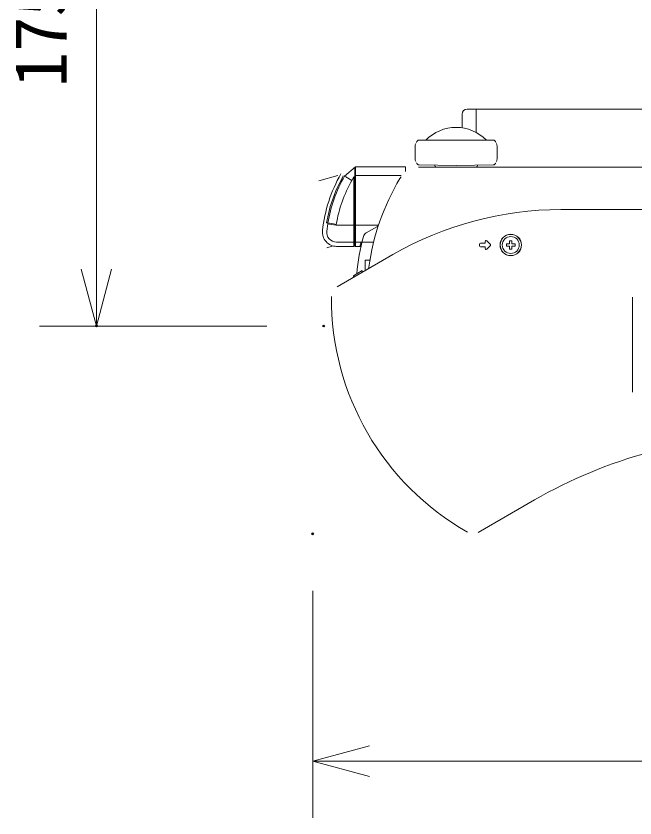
# Model space of a CAD drawing. Units: millimetres, scale not verified. Extents: x -62 to 63, y -57 to 57.
# Drawn here: x 5.13 to 26.92, y 0.87 to 29.09 of the extents above; entities that cross this region are included whole.
import ezdxf
from ezdxf.enums import TextEntityAlignment as Align

# ---------------------------------------------------------------- set-up
doc = ezdxf.new("R2010")
doc.units = ezdxf.units.MM
doc.header["$LTSCALE"] = 0.125
doc.header["$PDMODE"] = 32
doc.header["$PDSIZE"] = 0.0625
for name, color, linetype, lineweight in [('0-0_0', 7, 'Continuous', 9), ('0-3_GAIKEI', 1, 'Continuous', 18), ('0-6_SUNPO', 7, 'Continuous', 9), ('0-7_S1', 1, 'Continuous', 18)]:
    doc.layers.add(name, color=color, linetype=linetype, lineweight=lineweight)
doc.layers.add('0-5_DEFPOINTS', color=7, linetype='Continuous')
doc.styles.add('ＭＳ ゴシック', font='')
doc.styles.get('ＭＳ ゴシック').set_extended_font_data('MS Gothic')

# ---------------------------------------------------------------- blocks, each defined once
blk = doc.blocks.new('_OPEN30')
at = {"layer": '0-0_0'}
blk.add_line((0, 0), (-1, 0), dxfattribs=at)
blk.add_lwpolyline([(-1, 0.26795), (0, 0), (-1, -0.26795)], dxfattribs=at)
blk = doc.blocks.new('D7')
at = {"layer": '0-5_DEFPOINTS'}
for p in [(13.9223, 7.6026), (52.7809, 7.6026), (52.7809, -0.3974)]:
    blk.add_point(p, dxfattribs=at)
at = {"layer": '0-6_SUNPO'}
for p, q in [((13.9223, 5.6026), (13.9223, -2.3974)), ((52.7809, 5.6026), (52.7809, -2.3974)), ((15.9223, -0.3974), (50.7809, -0.3974))]:
    blk.add_line(p, q, dxfattribs=at)
at = {"layer": '0-6_SUNPO', "xscale": 2, "yscale": 2, "rotation": 180}
blk.add_blockref('_OPEN30', (13.9223, -0.3974), dxfattribs=at)
at = {"layer": '0-6_SUNPO', "xscale": 2, "yscale": 2}
blk.add_blockref('_OPEN30', (52.7809, -0.3974), dxfattribs=at)
at = {"layer": '0-6_SUNPO', "style": 'ＭＳ ゴシック'}
blk.add_text('389', height=1.833, dxfattribs=at).set_placement((31.4766, 0.1026), align=Align.BOTTOM_LEFT)
blk = doc.blocks.new('D5')
at = {"layer": '0-5_DEFPOINTS'}
for p in [(14.3096, 35.4638), (6.3096, 14.9188), (14.3096, 14.9188)]:
    blk.add_point(p, dxfattribs=at)
at = {"layer": '0-6_SUNPO'}
for p, q in [((12.3096, 35.4638), (4.3096, 35.4638)), ((6.3096, 33.4638), (6.3096, 16.9188)), ((12.3096, 14.9188), (4.3096, 14.9188))]:
    blk.add_line(p, q, dxfattribs=at)
at = {"layer": '0-6_SUNPO', "xscale": 2, "yscale": 2}
for p, rotation in [((6.3096, 35.4638), 90), ((6.3096, 14.9188), 270)]:
    blk.add_blockref('_OPEN30', p, dxfattribs=dict(at, rotation=rotation))
at = {"layer": '0-6_SUNPO', "style": 'ＭＳ ゴシック'}
blk.add_text('175', height=1.833, rotation=90, dxfattribs=at).set_placement((5.8096, 23.3163), align=Align.BOTTOM_LEFT)

msp = doc.modelspace()

# ---------------------------------------------------------------- linework, layer by layer
at = {"layer": '0-3_GAIKEI'}
for p, q in [((19.3204, 24.7259), (21.9199, 24.7259)), ((19.1745, 24.0642), (19.1745, 24.5148)), ((22.0658, 24.0642), (22.0658, 24.5148)), ((17.0826, 23.7913), (16.692, 23.4597)), ((17.0826, 23.7913), (16.692, 23.4597)), ((17.0526, 23.7613), (17.0526, 21.0173)), ((17.0526, 23.7613), (17.0526, 21.0173)), ((18.8326, 23.7913), (17.0826, 23.7913)), ((17.0826, 20.9873), (17.0826, 23.7913)), ((17.0826, 20.9873), (17.0826, 23.7913)), ((18.8326, 23.7913), (17.0826, 23.7913)), ((17.0826, 23.7861), (18.8326, 23.7861)), ((17.0826, 23.7861), (18.8326, 23.7861)), ((17.5726, 23.7901), (17.6087, 23.7902)), ((17.5726, 23.7901), (17.6087, 23.7902)), ((17.5766, 23.7901), (17.5726, 23.7901)), ((17.5726, 23.7869), (17.6087, 23.787)), ((17.5726, 23.7869), (17.6087, 23.787)), ((17.5766, 23.7869), (17.5726, 23.7869)), ((17.5766, 23.7869), (17.5726, 23.7869)), ((17.6703, 23.7899), (17.5766, 23.7901)), ((17.6703, 23.7899), (17.5766, 23.7901)), ((17.6703, 23.7868), (17.5766, 23.7869)), ((17.6703, 23.7868), (17.5766, 23.7869)), ((17.5958, 23.7902), (17.8506, 23.7903)), ((17.5958, 23.7902), (17.8506, 23.7903)), ((17.6026, 23.7909), (18.4326, 23.791)), ((17.6026, 23.7909), (17.6026, 23.7907)), ((17.6026, 23.7909), (17.6026, 23.7907)), ((17.6026, 23.7896), (18.4326, 23.7897)), ((17.6026, 23.7896), (18.4326, 23.7897)), ((17.6026, 23.7896), (17.6026, 23.7894)), ((17.6026, 23.7896), (17.6026, 23.7894)), ((17.6026, 23.7891), (17.8026, 23.7892)), ((17.6026, 23.7891), (17.6026, 23.7889)), ((17.6026, 23.7891), (17.6026, 23.7889)), ((17.6026, 23.7886), (17.8026, 23.7887)), ((17.6026, 23.7886), (17.6026, 23.7884)), ((17.6026, 23.7886), (17.6026, 23.7884)), ((17.6026, 23.7881), (17.8026, 23.7882)), ((17.6026, 23.7881), (17.8026, 23.7882)), ((17.6026, 23.7881), (17.6026, 23.7879)), ((17.6026, 23.7881), (17.6026, 23.7879)), ((17.6026, 23.7876), (17.8026, 23.7878)), ((17.6026, 23.7876), (17.8026, 23.7878)), ((17.6026, 23.7876), (17.6026, 23.7874)), ((17.6026, 23.7876), (17.6026, 23.7874)), ((17.6026, 23.787), (17.8506, 23.7872)), ((17.6026, 23.787), (17.8506, 23.7872)), ((17.6026, 23.7864), (18.4326, 23.7865)), ((17.6026, 23.7864), (18.4326, 23.7865)), ((17.6026, 23.7864), (17.6026, 23.7862)), ((17.6026, 23.7864), (17.6026, 23.7862)), ((18.0031, 23.7899), (17.6703, 23.7899)), ((18.0031, 23.7899), (17.6703, 23.7899)), ((18.0031, 23.7867), (17.6703, 23.7868)), ((18.0031, 23.7867), (17.6703, 23.7868)), ((17.7563, 23.7903), (18.1048, 23.7903)), ((17.7563, 23.7903), (18.1048, 23.7903)), ((17.7563, 23.7871), (18.1048, 23.7872)), ((17.7563, 23.7871), (18.1048, 23.7872)), ((17.8026, 23.7905), (17.8026, 23.791)), ((17.8026, 23.7905), (17.8026, 23.791)), ((17.8026, 23.7906), (18.4326, 23.7906)), ((17.8026, 23.7906), (18.4326, 23.7906)), ((17.8026, 23.7871), (17.8026, 23.7897)), ((17.8026, 23.7871), (17.8026, 23.7897)), ((17.8026, 23.7893), (18.4326, 23.7893)), ((17.8026, 23.7893), (18.4326, 23.7893)), ((18.4326, 23.7892), (17.8026, 23.7892)), ((18.4326, 23.7892), (17.8026, 23.7892)), ((17.8026, 23.7888), (18.4326, 23.7888)), ((17.8026, 23.7888), (18.4326, 23.7888)), ((18.4326, 23.7887), (17.8026, 23.7887)), ((18.4326, 23.7887), (17.8026, 23.7887)), ((17.8026, 23.7883), (18.4326, 23.7883)), ((17.8026, 23.7883), (18.4326, 23.7883)), ((18.4326, 23.7882), (17.8026, 23.7882)), ((18.4326, 23.7882), (17.8026, 23.7882)), ((17.8026, 23.7878), (18.4326, 23.7878)), ((18.4326, 23.7878), (17.8026, 23.7878)), ((18.4326, 23.7878), (17.8026, 23.7878)), ((17.8026, 23.7878), (18.4326, 23.7878)), ((17.8026, 23.7873), (18.4326, 23.7873)), ((17.8026, 23.7873), (18.4326, 23.7873)), ((17.8026, 23.7861), (17.8026, 23.7865)), ((17.8026, 23.7861), (17.8026, 23.7865)), ((17.9726, 23.7887), (17.9726, 23.7903)), ((17.9726, 23.7887), (17.9726, 23.7903)), ((17.9726, 23.7861), (17.9726, 23.7872)), ((17.9726, 23.7861), (17.9726, 23.7872)), ((18.3364, 23.79), (18.0031, 23.7899)), ((18.3364, 23.79), (18.0031, 23.7899)), ((18.3726, 23.7869), (18.0031, 23.7867)), ((18.3726, 23.7869), (18.0031, 23.7867)), ((18.1048, 23.7903), (18.2086, 23.7903)), ((18.1048, 23.7903), (18.2086, 23.7903)), ((18.1048, 23.7872), (18.2086, 23.7871)), ((18.1048, 23.7872), (18.2086, 23.7871)), ((18.2086, 23.7903), (18.3726, 23.7901)), ((18.2086, 23.7903), (18.3726, 23.7901)), ((18.2086, 23.7871), (18.3726, 23.7869)), ((18.2086, 23.7871), (18.3726, 23.7869)), ((18.3726, 23.7901), (18.3364, 23.79)), ((18.3726, 23.7901), (18.3364, 23.79)), ((18.4326, 23.791), (18.5943, 23.791)), ((18.4326, 23.7906), (18.4326, 23.791)), ((18.4326, 23.7906), (18.4326, 23.791)), ((18.4326, 23.791), (18.5943, 23.791)), ((18.4326, 23.7897), (18.5502, 23.7897)), ((18.4326, 23.7861), (18.4326, 23.7897)), ((18.4326, 23.7861), (18.4326, 23.7897)), ((18.4326, 23.7897), (18.5502, 23.7897)), ((18.4326, 23.7892), (18.5502, 23.7892)), ((18.4326, 23.7892), (18.5502, 23.7892)), ((18.4326, 23.7887), (18.5502, 23.7887)), ((18.4326, 23.7887), (18.5502, 23.7887)), ((18.4326, 23.7882), (18.5502, 23.7882)), ((18.4326, 23.7882), (18.5502, 23.7882)), ((18.4326, 23.7878), (18.5502, 23.7877)), ((18.4326, 23.7878), (18.5502, 23.7877)), ((18.4326, 23.7865), (18.5502, 23.7865)), ((18.4326, 23.7865), (18.5502, 23.7865)), ((18.5502, 23.7897), (18.6326, 23.7896)), ((18.5502, 23.7897), (18.6326, 23.7896)), ((18.5502, 23.7892), (18.6326, 23.7891)), ((18.5502, 23.7892), (18.6326, 23.7891)), ((18.5502, 23.7887), (18.6326, 23.7886)), ((18.5502, 23.7887), (18.6326, 23.7886)), ((18.5502, 23.7882), (18.6326, 23.7881)), ((18.5502, 23.7882), (18.6326, 23.7881)), ((18.5502, 23.7877), (18.6326, 23.7876)), ((18.5502, 23.7877), (18.6326, 23.7876)), ((18.5502, 23.7865), (18.6326, 23.7864)), ((18.5502, 23.7865), (18.6326, 23.7864)), ((18.5943, 23.791), (18.6326, 23.7909)), ((18.5943, 23.791), (18.6326, 23.7909)), ((18.6326, 23.7907), (18.6326, 23.7909)), ((18.6326, 23.7907), (18.6326, 23.7909)), ((18.6326, 23.7894), (18.6326, 23.7896)), ((18.6326, 23.7894), (18.6326, 23.7896)), ((18.6326, 23.7889), (18.6326, 23.7891)), ((18.6326, 23.7889), (18.6326, 23.7891)), ((18.6326, 23.7884), (18.6326, 23.7886)), ((18.6326, 23.7884), (18.6326, 23.7886)), ((18.6326, 23.7879), (18.6326, 23.7881)), ((18.6326, 23.7879), (18.6326, 23.7881)), ((18.6326, 23.7874), (18.6326, 23.7876)), ((18.6326, 23.7874), (18.6326, 23.7876)), ((18.6326, 23.7862), (18.6326, 23.7864)), ((18.6326, 23.7862), (18.6326, 23.7864)), ((18.8326, 23.7913), (18.8326, 23.6227)), ((18.8326, 23.7913), (18.8326, 23.6227)), ((19.319, 23.8513), (20.6201, 23.8286)), ((19.8724, 23.8163), (19.8724, 23.8417)), ((19.8969, 23.7914), (20.6201, 23.7788)), ((20.2313, 23.7856), (20.2313, 23.7768)), ((20.6201, 23.8286), (21.9213, 23.8513)), ((20.6201, 23.7788), (21.3434, 23.7914)), ((21.009, 23.7856), (21.009, 23.7768)), ((21.3679, 23.8163), (21.3679, 23.8417)), ((15.7868, 23.2973), (16.4584, 23.4773)), ((15.7868, 23.2973), (16.4584, 23.4773)), ((16.692, 23.4597), (16.692, 23.4601)), ((16.692, 23.4597), (16.692, 23.4601)), ((16.7417, 23.4312), (16.692, 23.4597)), ((16.9525, 23.3107), (16.7417, 23.4312)), ((17.0226, 23.4334), (16.9525, 23.3107)), ((17.0226, 23.4334), (16.9525, 23.3107)), ((17.0226, 23.4334), (17.0526, 23.4334)), ((17.0226, 20.9873), (17.0226, 23.4334)), ((17.0226, 20.9873), (17.0226, 23.4334)), ((17.0226, 23.4334), (17.0526, 23.4334)), ((17.0526, 23.4859), (18.6886, 23.4859)), ((17.0526, 23.4859), (18.6886, 23.4859)), ((16.1882, 22.3844), (16.0561, 21.8109)), ((16.1882, 22.3844), (16.0561, 21.8109)), ((16.1038, 21.8109), (16.0561, 21.8109)), ((16.1038, 21.8109), (16.0561, 21.8109)), ((16.0643, 21.5239), (16.0985, 21.7763)), ((16.0985, 21.7763), (16.0999, 21.7862)), ((16.0985, 21.7763), (16.2211, 21.7596)), ((16.1038, 21.8103), (16.0999, 21.7862)), ((16.1038, 21.8103), (16.0999, 21.7862)), ((16.0999, 21.7868), (16.0999, 21.7862)), ((16.0999, 21.7868), (16.0999, 21.7862)), ((16.1038, 21.8109), (16.1038, 21.8103)), ((16.1038, 21.8109), (16.1038, 21.8103)), ((16.1603, 21.8007), (16.1038, 21.8103)), ((16.3083, 21.7759), (16.1603, 21.8007)), ((16.2211, 21.7596), (16.3958, 21.7359)), ((16.3997, 21.7608), (16.3083, 21.7759)), ((16.3958, 21.7359), (16.3966, 21.7415)), ((16.3958, 21.7359), (16.3966, 21.7415)), ((16.3958, 21.7359), (17.0526, 21.7359)), ((16.3958, 21.7359), (17.0526, 21.7359)), ((16.3966, 21.7415), (16.3997, 21.7606)), ((16.3966, 21.7415), (16.3997, 21.7606)), ((17.8637, 21.7359), (17.0526, 21.7359)), ((17.8637, 21.7359), (17.0526, 21.7359)), ((15.9152, 21.5407), (15.9152, 21.5419)), ((15.9152, 21.5407), (15.9152, 21.5419)), ((16.0643, 21.5245), (16.0643, 21.5239)), ((16.0643, 21.5245), (16.0643, 21.5239)), ((17.8469, 21.689), (17.449, 21.4592)), ((21.8253, 21.0562), (21.6981, 21.1834)), ((22.5842, 21.1846), (22.5044, 21.1846)), ((22.5044, 21.1846), (22.5044, 21.075)), ((22.5842, 21.075), (22.5842, 21.1846)), ((16.0708, 20.9405), (16.2541, 20.9896)), ((16.0708, 20.9405), (16.2541, 20.9896)), ((16.4119, 20.9873), (17.0226, 20.9873)), ((16.4119, 20.9873), (17.0226, 20.9873)), ((17.0226, 21.1363), (16.4122, 21.1363)), ((17.0226, 21.1363), (16.4122, 21.1363)), ((17.6909, 21.1363), (17.0826, 21.1363)), ((17.6909, 21.1363), (17.0826, 21.1363)), ((17.2353, 20.9873), (17.0826, 20.9873)), ((17.2353, 20.9873), (17.0826, 20.9873)), ((17.2353, 20.9873), (17.2358, 20.9894)), ((17.2353, 20.9873), (17.2358, 20.9894)), ((21.4476, 21.07), (21.4476, 21.0002)), ((21.647, 21.0999), (21.4775, 21.0999)), ((21.4775, 20.9703), (21.647, 20.9703)), ((21.647, 21.1623), (21.647, 21.0999)), ((21.647, 20.9703), (21.647, 20.9079)), ((21.6981, 20.8867), (21.8253, 21.0139)), ((22.5044, 21.075), (22.3948, 21.075)), ((22.3948, 21.075), (22.3948, 20.9952)), ((22.3948, 20.9952), (22.5044, 20.9952)), ((22.5044, 20.9952), (22.5044, 20.8855)), ((22.6939, 21.075), (22.5842, 21.075)), ((22.5842, 20.9952), (22.6939, 20.9952)), ((22.5842, 20.8855), (22.5842, 20.9952)), ((22.6939, 20.9952), (22.6939, 21.075)), ((22.5044, 20.8855), (22.5842, 20.8855)), ((17.5854, 20.5017), (17.4208, 20.5017)), ((17.4208, 20.1357), (17.4208, 20.5017)), ((17.3177, 20.1337), (17.0035, 19.9523)), ((17.3177, 20.1337), (17.3177, 20.0761)), ((17.0035, 19.9523), (17.0035, 19.8948)), ((26.8291, 19.2023), (26.8291, 15.8512))]:
    msp.add_line(p, q, dxfattribs=at)
at = {"layer": '0-3_GAIKEI', "color": 7}
for p, q in [((45.4413, 23.7768), (19.2921, 23.7768)), ((18.6801, 23.4393), (18.6392, 23.378)), ((27.6285, 22.2813), (24.3073, 22.2813)), ((18.3918, 20.6963), (16.4328, 19.5652)), ((16.2291, 19.2186), (16.2291, 19.2174)), ((21.391, 10.9157), (23.3769, 12.0622))]:
    msp.add_line(p, q, dxfattribs=at)
at = {"layer": '0-3_GAIKEI'}
for points in [[(16.6485, 23.4674), (16.3865, 22.939), (16.1882, 22.3844)], [(16.6485, 23.4674), (16.3865, 22.939), (16.1882, 22.3844)], [(16.9525, 23.3107), (16.7417, 23.4312), (16.692, 23.4597)], [(16.0643, 21.5239), (16.0985, 21.7763), (16.0999, 21.7862)], [(16.0985, 21.7763), (16.2211, 21.7596), (16.3958, 21.7359)], [(16.3997, 21.7608), (16.3083, 21.7759), (16.1603, 21.8007), (16.1038, 21.8103)]]:
    msp.add_lwpolyline(points, dxfattribs=at)
for radius in [0.3782, 0.3739, 0.2991]:
    msp.add_circle((22.5443, 21.0351), radius, dxfattribs=at)
for centre, radius, start, end in [((20.6201, 23.6791), 1.4955, 44.53789, 135.46211), ((19.3241, 24.5148), 0.1495, 143.1301, 180), ((19.3204, 24.6262), 0.0997, 90.00122, 168.9909), ((21.9199, 24.6262), 0.0997, 11.0091, 89.99878), ((21.9162, 24.5148), 0.1495, 0, 36.8699), ((19.3241, 24.0642), 0.1495, 180, 216.8699), ((21.9162, 24.0642), 0.1495, 323.1301, 0), ((19.3207, 23.951), 0.0997, 190.52149, 268.99753), ((19.8973, 23.8163), 0.0249, 179.99993, 268.99581), ((21.343, 23.8163), 0.0249, 271.00265, 0.00005), ((21.9196, 23.951), 0.0997, 271.00247, 349.47851), ((21.022, 20.9866), 5.1368, 150.24383, 173.81103), ((21.022, 20.9866), 5.1368, 150.24383, 173.81103), ((21.022, 20.9861), 4.9868, 150.26205, 170.48656), ((21.022, 20.9861), 4.9868, 150.26205, 170.48656), ((21.022, 20.9859), 4.6868, 150.26205, 170.48638), ((21.022, 20.9859), 4.6868, 150.26205, 170.48638), ((17.797, 21.7753), 0.0997, 300, 341.68798), ((16.4123, 21.4866), 0.5, 173.35812, 269.99999), ((16.4123, 21.4866), 0.5, 173.35812, 269.99999), ((16.4123, 21.4866), 0.35, 173.754, 269.99999), ((16.4123, 21.4866), 0.35, 173.754, 269.99999), ((17.5487, 21.2866), 0.1994, 120, 165.37715), ((25.7003, 19.1597), 8.6239, 165.37714, 174.27866), ((21.6769, 21.1623), 0.0299, 45, 180), ((17.0226, 21.1663), 0.03, 269.99999, 359.99996), ((17.0226, 21.1663), 0.03, 269.99999, 359.99996), ((17.0226, 21.0173), 0.03, 269.99999, 359.99999), ((17.0226, 21.0173), 0.03, 269.99999, 359.99999), ((17.0826, 21.1663), 0.03, 180.00001, 269.99999), ((17.0826, 21.1663), 0.03, 180.00001, 269.99999), ((17.0826, 21.0173), 0.03, 179.99999, 269.99999), ((17.0826, 21.0173), 0.03, 179.99999, 269.99999), ((25.6996, 19.1556), 8.66, 166.77453, 167.77773), ((25.6996, 19.1556), 8.66, 166.77453, 167.77773), ((21.4775, 21.07), 0.0299, 90, 180), ((21.4775, 21.0002), 0.0299, 180, 270), ((21.6769, 20.9079), 0.0299, 180, 315), ((21.8041, 21.0351), 0.0299, 315, 45)]:
    msp.add_arc(centre, radius, start, end, dxfattribs=at)
at = {"layer": '0-3_GAIKEI', "color": 7}
for centre, radius, start, end in [((25.7003, 19.1597), 8.2251, 149.15035, 172.35419), ((24.3073, 10.4504), 11.8309, 90, 120), ((17.4493, 20.2673), 0.0997, 301.44645, 352.37058), ((17.4495, 20.2674), 0.0997, 301.34417, 351.37627), ((25.7003, 19.1597), 9.4714, 179.65117, 240.34881), ((31.7487, -2.4382), 16.7436, 90, 120)]:
    msp.add_arc(centre, radius, start, end, dxfattribs=at)
at = {"layer": '0-7_S1'}
for p, q in [((50.1208, 25.8191), (21.013, 25.8191)), ((21.3248, 25.8191), (21.3248, 24.9981)), ((20.8284, 25.6344), (20.8284, 25.16))]:
    msp.add_line(p, q, dxfattribs=at)
msp.add_arc((21.013, 25.6344), 0.1847, 90, 180, dxfattribs=at)

# ---------------------------------------------------------------- block references
at = {"layer": '0-6_SUNPO'}
for name in ['D5', 'D7']:
    msp.add_blockref(name, (1.6476, 3.265), dxfattribs=at)

doc.saveas('drawing.dxf')
